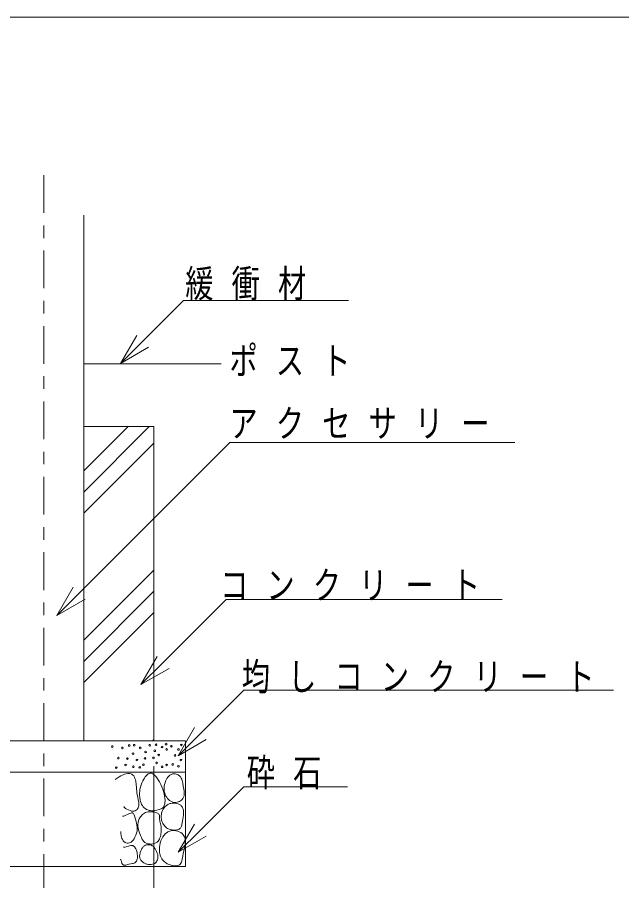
# Model space of a CAD drawing. Units: millimetres on the paper. Extents: x 0 to 420, y -594 to 297.
# Drawn here: x 318.4 to 366.5, y -390.7 to -322 of the extents above; entities that cross this region are included whole.
import ezdxf

# ---------------------------------------------------------------- set-up
doc = ezdxf.new("R2010")
doc.units = ezdxf.units.MM
doc.linetypes.add('USER2', pattern=[6, 3, -1, 1, -1])
for name, color, linetype, lineweight in [('0_2', 7, 'Continuous', 13), ('2D_DIMENSION', 7, 'Continuous', 13), ('3D_GLINE', 7, 'Continuous', 13), ('FMT', 7, 'Continuous', 13), ('FOOTING_C', 7, 'USER2', 13), ('HAT', 7, 'Continuous', 13), ('TEXT', 7, 'Continuous', 13)]:
    doc.layers.add(name, color=color, linetype=linetype, lineweight=lineweight)
doc.styles.add('ＭＳ ゴシック', font='')
doc.styles.get('ＭＳ ゴシック').set_extended_font_data('MS Gothic')

msp = doc.modelspace()

# ---------------------------------------------------------------- linework, layer by layer
at = {"layer": '0_2'}
for p, q in [((323.685, -337.754), (323.685, -379.56)), ((323.685, -354.56), (329.26, -354.56)), ((323.685, -354.56), (329.26, -354.56)), ((329.26, -354.56), (329.26, -379.56)), ((309.26, -379.56), (331.76, -379.56)), ((331.76, -379.56), (331.76, -389.56)), ((309.26, -382.06), (331.76, -382.06)), ((309.26, -389.56), (331.76, -389.56))]:
    msp.add_line(p, q, dxfattribs=at)
at = {"layer": '2D_DIMENSION'}
msp.add_line((329.26, -381.56), (329.26, -400.56), dxfattribs=at)
at = {"layer": '3D_GLINE'}
msp.add_line((323.685, -349.56), (334.601, -349.56), dxfattribs=at)
at = {"layer": 'FMT'}
msp.add_lwpolyline([(28, -579), (28, -322), (403, -322), (403, -579)], close=True, dxfattribs=at)
at = {"layer": 'FOOTING_C'}
msp.add_line((320.51, -334.56), (320.51, -392.06), dxfattribs=at)
at = {"layer": 'HAT'}
for p, q in [((323.685, -358.083), (327.208, -354.56)), ((323.685, -359.767), (328.892, -354.56)), ((323.685, -361.451), (329.26, -355.876)), ((323.685, -371.554), (329.26, -365.979)), ((323.685, -373.237), (329.26, -367.662)), ((323.685, -374.921), (329.26, -369.346)), ((329.149, -379.56), (329.26, -379.449))]:
    msp.add_line(p, q, dxfattribs=at)
for points in [[(326.173, -382.635), (326.268, -382.571), (326.494, -382.425), (326.622, -382.35), (326.751, -382.282), (326.911, -382.214), (327.056, -382.172), (327.188, -382.153), (327.306, -382.155), (327.411, -382.178), (327.503, -382.218), (327.582, -382.275), (327.649, -382.347), (327.707, -382.436), (327.753, -382.538), (327.789, -382.65), (327.816, -382.77), (327.852, -383.022), (327.873, -383.277), (327.909, -383.666), (327.935, -383.856), (327.97, -384.046), (328.014, -384.24), (328.051, -384.436), (328.062, -384.533), (328.064, -384.629), (328.056, -384.724), (328.034, -384.816), (328.005, -384.89), (327.965, -384.959), (327.914, -385.021), (327.853, -385.074), (327.779, -385.115), (327.694, -385.14), (327.598, -385.149), (327.488, -385.137), (327.363, -385.102), (327.233, -385.05), (327.11, -384.989), (327.001, -384.927), (326.917, -384.87), (326.868, -384.828), (326.859, -384.814), (326.863, -384.807), (326.911, -384.816)], [(326.751, -385.554), (326.806, -385.55), (326.862, -385.539), (326.978, -385.501), (327.208, -385.393), (327.317, -385.34), (327.418, -385.3), (327.464, -385.288), (327.508, -385.283), (327.548, -385.286), (327.585, -385.297), (327.63, -385.33), (327.667, -385.381), (327.699, -385.445), (327.726, -385.521), (327.77, -385.694), (327.809, -385.875), (327.899, -386.245), (327.929, -386.414), (327.937, -386.497), (327.938, -386.58), (327.932, -386.659), (327.92, -386.739), (327.879, -386.9), (327.819, -387.062), (327.745, -387.222), (327.676, -387.348), (327.596, -387.465), (327.551, -387.517), (327.503, -387.564), (327.45, -387.605), (327.392, -387.639), (327.306, -387.671), (327.213, -387.687), (327.118, -387.684), (327.024, -387.66), (326.977, -387.64), (326.933, -387.614), (326.89, -387.581), (326.85, -387.542), (326.812, -387.497), (326.777, -387.444), (326.746, -387.385), (326.718, -387.318), (326.687, -387.213), (326.664, -387.102), (326.635, -386.897), (326.624, -386.774), (326.622, -386.805)], [(326.847, -388.023), (326.941, -388.006), (327.038, -387.981), (327.233, -387.923), (327.328, -387.899), (327.419, -387.883), (327.505, -387.881), (327.546, -387.885), (327.585, -387.895), (327.622, -387.91), (327.657, -387.931), (327.69, -387.956), (327.721, -387.985), (327.75, -388.019), (327.777, -388.057), (327.825, -388.142), (327.865, -388.239), (327.897, -388.344), (327.921, -388.455), (327.938, -388.569), (327.946, -388.673), (327.948, -388.775), (327.942, -388.874), (327.928, -388.967), (327.905, -389.052), (327.872, -389.128), (327.853, -389.161), (327.83, -389.192), (327.805, -389.219), (327.777, -389.242), (327.729, -389.271), (327.675, -389.292), (327.616, -389.308), (327.552, -389.32), (327.413, -389.342), (327.264, -389.37), (327.104, -389.415), (327.026, -389.434), (326.951, -389.445), (326.916, -389.446), (326.882, -389.442), (326.849, -389.435), (326.818, -389.422), (326.79, -389.403), (326.764, -389.378), (326.74, -389.346), (326.718, -389.306), (326.697, -389.252), (326.679, -389.192), (326.649, -389.076), (326.635, -389.032), (326.622, -389.004), (326.614, -388.998), (326.607, -388.998), (326.599, -389.004), (326.59, -389.018)]]:
    msp.add_lwpolyline(points, dxfattribs=at)
for points in [[(329.317, -385.105), (329.49, -385.071), (329.664, -385.028), (329.747, -385.001), (329.825, -384.967), (329.896, -384.928), (329.959, -384.88), (330.009, -384.828), (330.05, -384.769), (330.083, -384.703), (330.109, -384.632), (330.128, -384.556), (330.14, -384.475), (330.146, -384.305), (330.134, -384.126), (330.106, -383.945), (330.068, -383.767), (330.023, -383.597), (329.961, -383.395), (329.89, -383.207), (329.805, -383.021), (329.702, -382.828), (329.546, -382.576), (329.457, -382.454), (329.364, -382.343), (329.266, -382.249), (329.166, -382.177), (329.116, -382.151), (329.065, -382.132), (329.015, -382.123), (328.964, -382.122), (328.882, -382.142), (328.802, -382.185), (328.723, -382.248), (328.648, -382.327), (328.576, -382.418), (328.508, -382.518), (328.387, -382.731), (328.306, -382.9), (328.24, -383.066), (328.189, -383.229), (328.151, -383.391), (328.127, -383.552), (328.115, -383.715), (328.117, -383.879), (328.13, -384.046), (328.168, -384.277), (328.198, -384.391), (328.235, -384.501), (328.282, -384.607), (328.338, -384.707), (328.405, -384.799), (328.483, -384.88), (328.569, -384.948), (328.664, -385.005), (328.767, -385.051), (328.875, -385.085), (328.986, -385.108), (329.098, -385.119), (329.209, -385.118)], [(331.595, -383.148), (331.557, -382.932), (331.509, -382.715), (331.476, -382.611), (331.432, -382.514), (331.377, -382.425), (331.306, -382.347), (331.247, -382.299), (331.181, -382.258), (331.109, -382.225), (331.034, -382.199), (330.957, -382.182), (330.879, -382.174), (330.803, -382.175), (330.729, -382.186), (330.675, -382.201), (330.624, -382.222), (330.575, -382.248), (330.529, -382.279), (330.444, -382.354), (330.368, -382.444), (330.3, -382.546), (330.242, -382.656), (330.193, -382.773), (330.151, -382.892), (330.114, -383.03), (330.088, -383.168), (330.074, -383.305), (330.074, -383.439), (330.087, -383.572), (330.115, -383.701), (330.157, -383.828), (330.215, -383.95), (330.275, -384.047), (330.345, -384.14), (330.424, -384.225), (330.511, -384.3), (330.606, -384.364), (330.706, -384.414), (330.812, -384.448), (330.921, -384.463), (331.014, -384.461), (331.106, -384.446), (331.198, -384.419), (331.285, -384.382), (331.367, -384.334), (331.442, -384.278), (331.508, -384.214), (331.563, -384.143), (331.594, -384.09), (331.618, -384.034), (331.638, -383.977), (331.653, -383.917), (331.668, -383.793), (331.67, -383.665), (331.66, -383.534), (331.641, -383.403)], [(331.531, -385.939), (331.583, -385.628), (331.603, -385.467), (331.613, -385.306), (331.61, -385.149), (331.601, -385.075), (331.587, -385.002), (331.567, -384.934), (331.541, -384.869), (331.508, -384.808), (331.467, -384.752), (331.431, -384.713), (331.39, -384.678), (331.299, -384.616), (331.195, -384.567), (331.082, -384.531), (330.963, -384.509), (330.841, -384.501), (330.719, -384.507), (330.6, -384.527), (330.537, -384.545), (330.476, -384.568), (330.36, -384.625), (330.253, -384.698), (330.157, -384.784), (330.073, -384.883), (330, -384.991), (329.941, -385.109), (329.895, -385.233), (329.872, -385.321), (329.855, -385.41), (329.846, -385.501), (329.843, -385.593), (329.847, -385.684), (329.858, -385.775), (329.875, -385.865), (329.9, -385.952), (329.931, -386.038), (329.969, -386.12), (330.015, -386.199), (330.067, -386.273), (330.125, -386.343), (330.191, -386.407), (330.264, -386.465), (330.344, -386.516), (330.411, -386.551), (330.481, -386.581), (330.554, -386.607), (330.629, -386.628), (330.706, -386.644), (330.782, -386.654), (330.859, -386.66), (330.934, -386.66), (331.007, -386.654), (331.078, -386.643), (331.145, -386.627), (331.208, -386.604), (331.266, -386.575), (331.318, -386.54), (331.364, -386.499), (331.403, -386.452), (331.433, -386.398), (331.457, -386.339), (331.476, -386.276), (331.49, -386.21)], [(329.734, -385.939), (329.719, -385.875), (329.712, -385.808), (329.709, -385.672), (329.703, -385.54), (329.691, -385.48), (329.67, -385.425), (329.637, -385.377), (329.592, -385.335), (329.538, -385.299), (329.476, -385.27), (329.409, -385.246), (329.337, -385.226), (329.189, -385.201), (329.08, -385.192), (328.975, -385.19), (328.872, -385.196), (328.773, -385.211), (328.678, -385.235), (328.587, -385.268), (328.501, -385.31), (328.419, -385.361), (328.353, -385.413), (328.292, -385.471), (328.235, -385.534), (328.184, -385.602), (328.137, -385.674), (328.096, -385.75), (328.062, -385.827), (328.034, -385.907), (328.001, -386.051), (327.988, -386.198), (327.992, -386.346), (328.012, -386.495), (328.045, -386.645), (328.088, -386.795), (328.194, -387.093), (328.26, -387.252), (328.336, -387.401), (328.38, -387.469), (328.429, -387.532), (328.485, -387.589), (328.547, -387.639), (328.598, -387.67), (328.653, -387.697), (328.772, -387.737), (328.9, -387.759), (329.031, -387.764), (329.163, -387.751), (329.289, -387.72), (329.406, -387.672), (329.46, -387.641), (329.51, -387.606), (329.586, -387.536), (329.649, -387.455), (329.701, -387.365), (329.743, -387.267), (329.776, -387.163), (329.801, -387.056), (329.819, -386.946), (329.83, -386.837), (329.838, -386.719), (329.84, -386.604), (329.836, -386.49), (329.827, -386.377), (329.812, -386.266), (329.791, -386.156), (329.766, -386.047)], [(331.595, -388.504), (331.686, -388.125), (331.725, -387.926), (331.749, -387.727), (331.755, -387.534), (331.749, -387.44), (331.735, -387.349), (331.714, -387.263), (331.684, -387.18), (331.645, -387.102), (331.595, -387.029), (331.507, -386.936), (331.401, -386.857), (331.281, -386.791), (331.15, -386.74), (331.013, -386.706), (330.873, -386.688), (330.734, -386.689), (330.6, -386.708), (330.523, -386.73), (330.449, -386.759), (330.378, -386.794), (330.31, -386.836), (330.185, -386.936), (330.073, -387.056), (329.975, -387.193), (329.891, -387.343), (329.822, -387.503), (329.766, -387.671), (329.717, -387.889), (329.702, -387.999), (329.693, -388.11), (329.691, -388.219), (329.696, -388.328), (329.708, -388.435), (329.728, -388.539), (329.756, -388.642), (329.791, -388.741), (329.835, -388.836), (329.887, -388.928), (329.948, -389.015), (330.017, -389.096), (330.096, -389.172), (330.183, -389.242), (330.324, -389.33), (330.479, -389.402), (330.64, -389.456), (330.803, -389.49), (330.96, -389.5), (331.034, -389.496), (331.105, -389.485), (331.172, -389.468), (331.234, -389.443), (331.289, -389.411), (331.338, -389.37), (331.4, -389.293), (331.448, -389.199), (331.483, -389.093), (331.51, -388.978), (331.551, -388.737)], [(329.253, -389.338), (329.293, -389.323), (329.33, -389.303), (329.365, -389.278), (329.397, -389.249), (329.426, -389.216), (329.453, -389.18), (329.477, -389.141), (329.499, -389.099), (329.534, -389.011), (329.558, -388.917), (329.572, -388.822), (329.574, -388.729), (329.568, -388.663), (329.558, -388.599), (329.542, -388.538), (329.522, -388.478), (329.472, -388.362), (329.413, -388.248), (329.356, -388.146), (329.291, -388.05), (329.254, -388.005), (329.215, -387.964), (329.172, -387.927), (329.125, -387.895), (329.055, -387.86), (328.979, -387.836), (328.9, -387.821), (328.818, -387.816), (328.737, -387.821), (328.658, -387.835), (328.583, -387.86), (328.515, -387.895), (328.465, -387.932), (328.419, -387.974), (328.379, -388.022), (328.343, -388.074), (328.31, -388.13), (328.28, -388.189), (328.226, -388.312), (328.178, -388.441), (328.157, -388.506), (328.141, -388.57), (328.129, -388.634), (328.122, -388.699), (328.123, -388.762), (328.13, -388.825), (328.145, -388.886), (328.167, -388.945), (328.196, -389.002), (328.231, -389.057), (328.272, -389.109), (328.317, -389.158), (328.366, -389.202), (328.419, -389.242), (328.465, -389.271), (328.513, -389.297), (328.562, -389.32), (328.613, -389.339), (328.665, -389.354), (328.718, -389.367), (328.826, -389.384), (328.935, -389.388), (329.044, -389.382), (329.15, -389.365)]]:
    msp.add_lwpolyline(points, close=True, dxfattribs=at)
for centre in [(329.43, -379.861), (330.227, -379.819), (325.949, -380.008), (326.746, -380.112), (327.291, -379.924), (327.69, -379.903), (328.172, -380.112), (328.592, -380.448), (328.927, -379.903), (329.326, -380.343), (329.913, -380.05), (330.269, -380.238), (330.647, -379.987), (331.213, -380.238), (331.444, -379.882), (326.432, -380.93), (327.145, -380.972), (327.606, -380.574), (327.9, -381.077), (328.55, -380.951), (329.221, -380.909), (329.64, -380.678), (330.94, -380.72), (331.402, -381.077), (326.264, -381.685), (326.998, -381.475), (327.627, -381.622), (328.13, -381.664), (328.424, -381.454), (329.472, -381.307), (329.913, -381.622), (330.269, -381.475), (330.752, -381.433), (331.213, -381.58)]:
    msp.add_circle(centre, 0.0663, dxfattribs=at)
at = {"layer": 'TEXT'}
for p, q in [((328.368, -347.774), (331.605, -344.538)), ((331.605, -344.538), (344.732, -344.538)), ((326.6, -349.542), (327.894, -347.301)), ((326.6, -349.542), (328.368, -347.774)), ((328.841, -348.248), (326.6, -349.542)), ((323.314, -367.804), (335.31, -355.812)), ((335.31, -355.812), (357.974, -355.812)), ((321.546, -369.572), (322.84, -367.33)), ((321.546, -369.572), (323.314, -367.804)), ((323.787, -368.278), (321.546, -369.572)), ((329.999, -373.315), (335.009, -368.307)), ((335.009, -368.307), (356.964, -368.307)), ((328.231, -375.083), (329.525, -372.841)), ((328.231, -375.083), (329.999, -373.315)), ((330.473, -373.789), (328.231, -375.083)), ((332.955, -378.977), (336.401, -375.533)), ((336.401, -375.533), (365.817, -375.533)), ((331.187, -380.745), (332.481, -378.504)), ((331.187, -380.745), (332.955, -378.977)), ((333.429, -379.451), (331.187, -380.745)), ((332.955, -386.655), (336.401, -383.21)), ((336.401, -383.21), (344.663, -383.21)), ((331.187, -388.422), (332.481, -386.181)), ((331.187, -388.422), (332.955, -386.655)), ((333.429, -387.128), (331.187, -388.422))]:
    msp.add_line(p, q, dxfattribs=at)

# ---------------------------------------------------------------- texts
at = {"layer": 'TEXT', "char_height": 2.199, "attachment_point": 7, "style": 'ＭＳ ゴシック'}
for s, insert in [('\\T1.64;\\W0.75;緩衝材', (331.752, -344.526)), ('\\T1.64;\\W0.75;ポスト', (335.266, -350.535)), ('\\T1.64;\\W0.75;アクセサリー', (335.266, -355.535)), ('\\T1.64;\\W0.75;コンクリート', (334.518, -368.393)), ('\\T1.64;\\W0.75;均しコンクリート', (336.246, -375.792)), ('\\T1.64;\\W0.75;砕石', (336.647, -383.417))]:
    msp.add_mtext(s, dxfattribs=dict(at, insert=insert))

doc.saveas('drawing.dxf')
